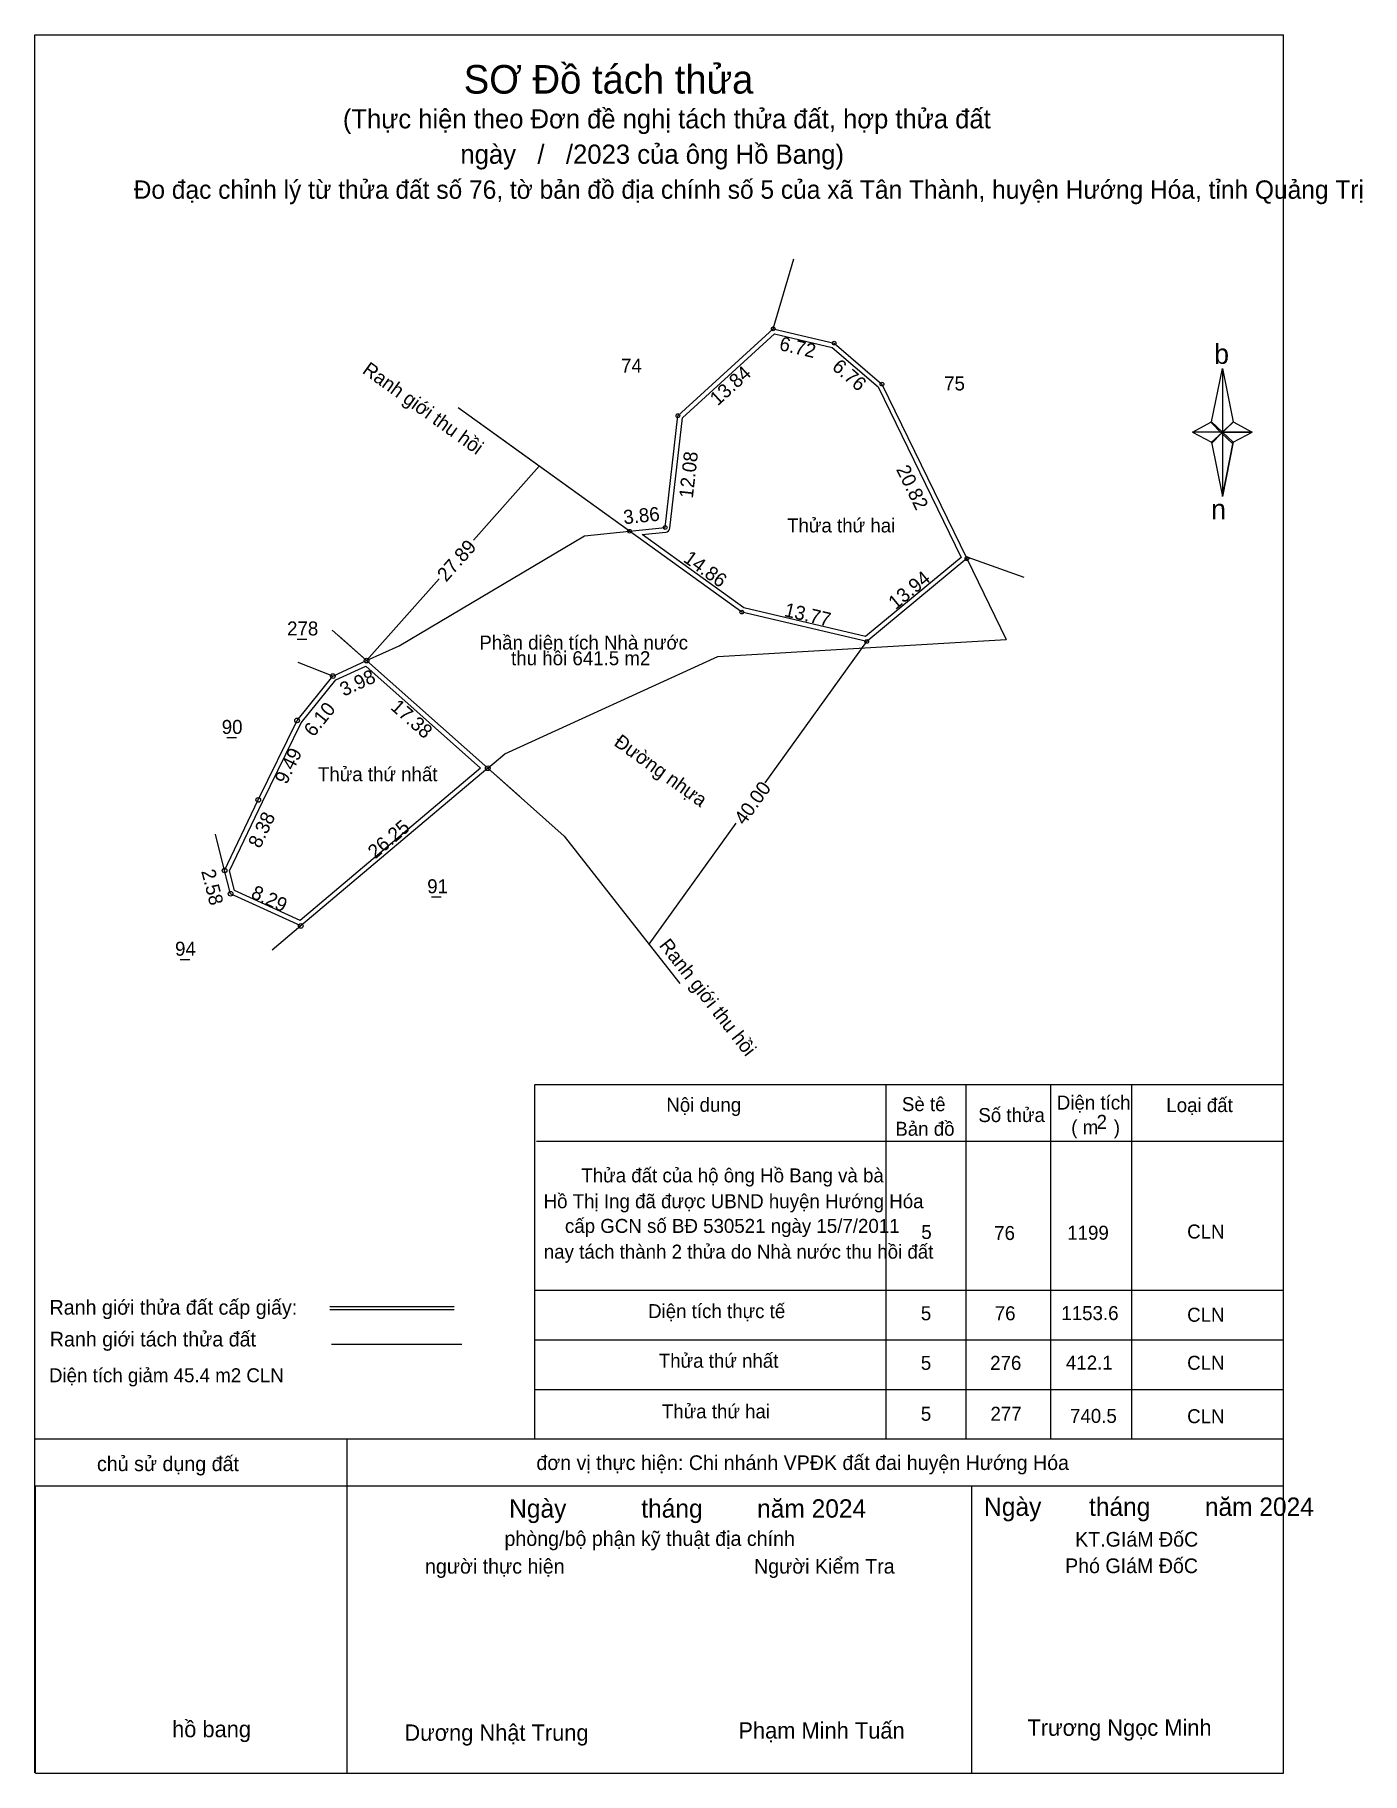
# Model space of a CAD drawing. Extents: x 538839 to 538982, y 1837217 to 1837403.
import ezdxf

# ---------------------------------------------------------------- set-up
doc = ezdxf.new("R2010")
doc.units = 0
for name, color, linetype in [('Level 1', 7, 'Continuous'), ('Level 10', 7, 'Continuous'), ('Level 11', 7, 'Continuous'), ('Level 13', 7, 'Continuous'), ('Level 17', 7, 'Continuous'), ('Level 18', 7, 'Continuous'), ('Level 23', 7, 'Continuous'), ('Level 27', 7, 'Continuous'), ('Level 29', 7, 'Continuous'), ('Level 36', 7, 'Continuous'), ('Level 49', 7, 'Continuous'), ('Level 5', 7, 'Continuous'), ('Level 50', 7, 'Continuous'), ('Level 6', 7, 'Continuous'), ('Level 63', 7, 'Continuous'), ('Level 9', 7, 'Continuous')]:
    doc.layers.add(name, color=color, linetype=linetype)

msp = doc.modelspace()

# ---------------------------------------------------------------- linework, layer by layer
at = {"layer": 'Level 1'}
for p, q in [((538839.27, 1837216.6), (538839.27, 1837403.02)), ((538839.27, 1837403.02), (538973.29, 1837403.02)), ((538973.29, 1837216.6), (538973.29, 1837403.02)), ((538965.56, 1837361.51), (538966.73, 1837367.21)), ((538966.73, 1837367.21), (538966.73, 1837360.4)), ((538966.73, 1837367.21), (538967.89, 1837361.51)), ((538963.53, 1837360.4), (538965.56, 1837361.51)), ((538965.56, 1837361.51), (538966.73, 1837360.4)), ((538966.64, 1837360.27), (538965.56, 1837361.38)), ((538967.8, 1837361.38), (538966.64, 1837360.27)), ((538966.64, 1837360.27), (538967.8, 1837361.38)), ((538967.89, 1837361.51), (538966.73, 1837360.4)), ((538966.73, 1837360.4), (538965.56, 1837359.31)), ((538966.64, 1837360.27), (538965.56, 1837359.18)), ((538965.56, 1837359.18), (538966.64, 1837360.27)), ((538965.56, 1837359.31), (538966.73, 1837353.48)), ((538967.8, 1837359.18), (538966.64, 1837360.27)), ((538966.73, 1837360.4), (538966.73, 1837353.48)), ((538966.73, 1837360.4), (538969.92, 1837360.4)), ((538966.73, 1837360.4), (538967.89, 1837359.31)), ((538967.89, 1837359.31), (538966.73, 1837353.48)), ((538967.89, 1837359.31), (538969.92, 1837360.4)), ((538973.29, 1837216.56), (538973.29, 1837305.33)), ((538892.89, 1837290.42), (538892.89, 1837252.37)), ((538892.99, 1837290.42), (538973.29, 1837290.42)), ((538930.64, 1837252.37), (538930.64, 1837290.42)), ((538939.21, 1837252.37), (538939.21, 1837290.42)), ((538948.29, 1837290.42), (538948.29, 1837252.37)), ((538956.99, 1837252.37), (538956.99, 1837290.42)), ((538973.29, 1837284.3), (538893.11, 1837284.3)), ((538973.29, 1837268.33), (538892.89, 1837268.33)), ((538973.29, 1837268.32), (538892.89, 1837268.32)), ((538973.29, 1837268.32), (538892.89, 1837268.32)), ((538973.29, 1837268.32), (538893, 1837268.32)), ((538973.29, 1837263.01), (538892.89, 1837263.01)), ((538973.29, 1837257.69), (538892.89, 1837257.69)), ((538872.78, 1837252.37), (538872.78, 1837216.56)), ((538973.29, 1837252.37), (538892.89, 1837252.37)), ((538973.29, 1837252.37), (538892.89, 1837252.37)), ((538973.29, 1837252.37), (538892.89, 1837252.37)), ((538973.29, 1837252.37), (538892.89, 1837252.37)), ((538973.29, 1837252.37), (538892.89, 1837252.37)), ((538973.29, 1837252.37), (538892.89, 1837252.37)), ((538973.29, 1837252.37), (538892.89, 1837252.37)), ((538839.33, 1837247.38), (538839.33, 1837216.56)), ((538839.33, 1837247.38), (538973.29, 1837247.38)), ((538939.78, 1837247.38), (538939.78, 1837216.56)), ((538839.34, 1837216.56), (538973.29, 1837216.56))]:
    msp.add_line(p, q, dxfattribs=at)
for points in [[(538965.56, 1837361.51), (538966.73, 1837367.21), (538966.73, 1837360.4)], [(538966.73, 1837360.4), (538967.89, 1837361.51), (538969.92, 1837360.4)], [(538963.53, 1837360.4), (538965.56, 1837359.31), (538966.73, 1837360.4)], [(538966.73, 1837360.4), (538966.73, 1837353.48), (538967.89, 1837359.31)]]:
    msp.add_lwpolyline(points, close=True, dxfattribs=at)
at = {"layer": 'Level 10'}
for p, q in [((538918.52, 1837371.48), (538920.73, 1837378.97)), ((538917.64, 1837322.78), (538928.55, 1837337.95)), ((538887.89, 1837324.35), (538874.88, 1837335.89)), ((538887.89, 1837324.35), (538874.88, 1837335.89)), ((538887.89, 1837324.35), (538896.09, 1837317.08)), ((538887.89, 1837324.35), (538896.09, 1837317.08)), ((538905.19, 1837305.48), (538914.54, 1837318.47)), ((538896.09, 1837317.08), (538902.86, 1837308.45)), ((538896.09, 1837317.08), (538902.86, 1837308.45)), ((538902.86, 1837308.45), (538908.49, 1837301.27)), ((538870.95, 1837266.6), (538884.29, 1837266.6)), ((538870.95, 1837266.28), (538884.29, 1837266.28))]:
    msp.add_line(p, q, dxfattribs=at)
for points in [[(538918.52, 1837371.48), (538925.06, 1837369.95), (538930.19, 1837365.55), (538939.3, 1837346.83), (538928.55, 1837337.95), (538915.15, 1837341.1), (538903.09, 1837349.77), (538906.93, 1837350.16), (538908.29, 1837362.16)], [(538859.65, 1837313.39), (538863.26, 1837320.95), (538867.43, 1837329.48), (538871.26, 1837334.23), (538874.88, 1837335.89), (538887.89, 1837324.35), (538867.82, 1837307.43), (538860.29, 1837310.89)], [(538887.12, 1837324.36), (538867.74, 1837308.02), (538860.71, 1837311.24), (538860.18, 1837313.34), (538863.71, 1837320.73), (538867.85, 1837329.21), (538871.58, 1837333.82), (538874.79, 1837335.3)]]:
    msp.add_lwpolyline(points, close=True, dxfattribs=at)
for points in [[(538907.43, 1837350.1), (538908.77, 1837361.92), (538918.66, 1837370.93), (538924.83, 1837369.49), (538929.79, 1837365.24)], [(538929.79, 1837365.24), (538938.68, 1837346.96), (538928.42, 1837338.49), (538915.36, 1837341.56), (538904.45, 1837349.41), (538906.98, 1837349.66)]]:
    msp.add_lwpolyline(points, dxfattribs=at)
msp.add_arc((538906.93, 1837350.16), 0.5, 275.7368, 353.5341, dxfattribs=at)
at = {"layer": 'Level 11'}
for centre, radius in [((538918.52, 1837371.48), 0.2), ((538918.52, 1837371.48), 0.2), ((538925.06, 1837369.95), 0.2), ((538930.19, 1837365.55), 0.2), ((538908.29, 1837362.16), 0.2), ((538903.09, 1837349.77), 0.2), ((538906.93, 1837350.16), 0.2), ((538939.3, 1837346.83), 0.2), ((538915.15, 1837341.1), 0.2), ((538928.55, 1837337.95), 0.2), ((538874.88, 1837335.89), 0.25), ((538871.26, 1837334.23), 0.25), ((538867.43, 1837329.48), 0.25), ((538887.89, 1837324.35), 0.25), ((538863.26, 1837320.95), 0.25), ((538859.65, 1837313.39), 0.25), ((538859.65, 1837313.39), 0.25), ((538860.29, 1837310.89), 0.25), ((538867.82, 1837307.43), 0.25)]:
    msp.add_circle(centre, radius, dxfattribs=at)
at = {"layer": 'Level 13'}
for p, q in [((538893.39, 1837356.75), (538886.35, 1837348.82)), ((538882.66, 1837344.66), (538874.88, 1837335.89))]:
    msp.add_line(p, q, dxfattribs=at)
at = {"layer": 'Level 23'}
for p, q in [((538903.09, 1837349.77), (538884.7, 1837363)), ((538915.15, 1837341.1), (538903.09, 1837349.77)), ((538939.3, 1837346.83), (538928.55, 1837337.95)), ((538939.45, 1837346.95), (538939.3, 1837346.83)), ((538945.44, 1837344.81), (538939.45, 1837346.95)), ((538928.55, 1837337.95), (538915.15, 1837341.1))]:
    msp.add_line(p, q, dxfattribs=at)
msp.add_lwpolyline([(538871.2, 1837339.15), (538874.88, 1837335.89), (538887.89, 1837324.35), (538891.29, 1837321.34)], dxfattribs=at)
at = {"layer": 'Level 27'}
for p, q in [((538903.09, 1837349.77), (538886.85, 1837361.45)), ((538874.88, 1837335.89), (538871.89, 1837338.54)), ((538871.26, 1837334.23), (538867.54, 1837335.69)), ((538887.89, 1837324.35), (538890.88, 1837321.7)), ((538859.65, 1837313.39), (538858.66, 1837317.27)), ((538867.82, 1837307.43), (538864.76, 1837304.85))]:
    msp.add_line(p, q, dxfattribs=at)
at = {"layer": 'Level 29'}
for p, q in [((538898.27, 1837349.29), (538903.09, 1837349.77)), ((538878.37, 1837337.48), (538898.27, 1837349.29)), ((538939.3, 1837346.83), (538943.52, 1837338.16)), ((538874.88, 1837335.89), (538878.37, 1837337.48)), ((538912.58, 1837336.32), (538943.52, 1837338.16)), ((538889.72, 1837325.9), (538912.58, 1837336.32)), ((538887.89, 1837324.35), (538889.72, 1837325.9))]:
    msp.add_line(p, q, dxfattribs=at)
at = {"layer": 'Level 50'}
msp.add_line((538885.11, 1837262.54), (538871.13, 1837262.53), dxfattribs=at)
at = {"layer": 'Level 63'}
msp.add_line((538973.29, 1837252.37), (538839.27, 1837252.37), dxfattribs=at)
at = {"layer": 'Level 9'}
for p, q in [((538867.44, 1837338.19), (538868.47, 1837338.19)), ((538859.89, 1837327.63), (538860.92, 1837327.63)), ((538881.85, 1837310.54), (538882.88, 1837310.54)), ((538854.88, 1837303.84), (538855.91, 1837303.84))]:
    msp.add_line(p, q, dxfattribs=at)

# ---------------------------------------------------------------- texts
at = {"layer": 'Level 1'}
for s, height, p in [('SƠ Đồ tách thửa', 3.0636, (538885.31, 1837396.71)), ('Đo đạc chỉnh lý từ thửa đất số 76, tờ bản đồ địa chính số 5 của xã Tân Thành, huyện Hướng Hóa, tỉnh Quảng Trị', 1.96734, (538849.89, 1837385.43)), ('b', 2.14, (538965.84, 1837367.72)), ('n', 2.14, (538965.51, 1837351.06)), ('Nội dung', 1.5, (538907.05, 1837287.5)), ('Sè tê', 1.5, (538932.33, 1837287.57)), ('Số thửa', 1.5, (538940.53, 1837286.4)), ('Diện tích', 1.5, (538948.95, 1837287.74)), ('Loại đất', 1.5, (538960.7, 1837287.47)), ('Bản đồ', 1.5, (538931.62, 1837284.93)), (' ( m   )', 1.5, (538949.94, 1837285.1)), ('2', 1.5, (538953.22, 1837285.67)), ('Diện tích thực tế', 1.5, (538905.09, 1837265.37)), ('1153.6', 1.5, (538949.44, 1837265.16)), ('Thửa thứ nhất', 1.5, (538906.24, 1837260.05)), ('412.1', 1.5, (538949.93, 1837259.85)), ('Thửa thứ hai ', 1.5, (538906.57, 1837254.62)), ('chủ sử dụng đất', 1.576, (538845.95, 1837248.96)), ('đơn vị thực hiện: Chi nhánh VPĐK đất đai huyện Hướng Hóa', 1.5732, (538893.11, 1837249.08)), ('Ngày           tháng        năm 2024', 1.9673, (538890.18, 1837243.97)), ('Ngày       tháng        năm 2024', 1.9673, (538941.15, 1837244.16)), ('phòng/bộ phận kỹ thuật địa chính', 1.576, (538889.68, 1837240.94)), ('KT.GIáM ĐốC', 1.5732, (538950.92, 1837240.86)), ('người thực hiện', 1.576, (538881.15, 1837237.97)), ('Người Kiểm Tra', 1.5765, (538916.46, 1837237.97)), ('Phó GIáM ĐốC', 1.5732, (538949.84, 1837238.02)), ('hồ bang', 1.752, (538854.01, 1837220.42)), ('Dương Nhật Trung', 1.751, (538878.94, 1837220.04)), ('Phạm Minh Tuấn', 1.7524, (538914.78, 1837220.27)), ('Trương Ngọc Minh', 1.751, (538945.8, 1837220.57))]:
    msp.add_text(s, height=height, dxfattribs=at).set_placement(p)
at = {"layer": 'Level 10'}
for s, height, p in [('74', 1.5, (538902.19, 1837366.78)), ('75', 1.5, (538936.86, 1837364.87)), ('Ranh giới thửa đất cấp giấy:', 1.576, (538840.86, 1837265.74)), ('Ranh giới tách thửa đất', 1.576, (538840.89, 1837262.33))]:
    msp.add_text(s, height=height, dxfattribs=at).set_placement(p)
for s, rotation, p in [('Đường nhựa', 324.2726, (538901.32, 1837326.88)), ('40.00', 54.2726, (538915.43, 1837318.16))]:
    msp.add_text(s, height=1.5, rotation=rotation, dxfattribs=at).set_placement(p)
at = {"layer": 'Level 13'}
for s, rotation, p in [('Ranh giới thu hồi', 324.2726, (538874.33, 1837366.81)), ('27.89', 48.4363, (538883.43, 1837344.26)), ('Ranh giới thu hồi', 308.1095, (538906.21, 1837305.33))]:
    msp.add_text(s, height=1.5, rotation=rotation, dxfattribs=at).set_placement(p)
for s, p in [('Thửa thứ hai', (538920.01, 1837349.64)), ('Phần diện tích Nhà nước ', (538886.98, 1837337.08)), ('thu hồi 641.5 m2', (538890.39, 1837335.4)), ('Thửa thứ nhất', (538869.66, 1837322.96)), ('Diện tích giảm 45.4 m2 CLN', (538840.8, 1837258.49))]:
    msp.add_text(s, height=1.5, dxfattribs=at).set_placement(p)
at = {"layer": 'Level 17'}
msp.add_text('740.5', height=1.5, dxfattribs=at).set_placement((538950.37, 1837254.13))
at = {"layer": 'Level 18'}
msp.add_text('1199', height=1.5, dxfattribs=at).set_placement((538950.07, 1837273.78))
at = {"layer": 'Level 27'}
for s, p in [('76', (538942.29, 1837265.14)), ('276', (538941.8, 1837259.82)), ('277', (538941.83, 1837254.36))]:
    msp.add_text(s, height=1.5, dxfattribs=at).set_placement(p)
at = {"layer": 'Level 36'}
for s, height, p in [('(Thực hiện theo Đơn đề nghị tách thửa đất, hợp thửa đất ', 2.052, (538872.34, 1837392.98)), ('ngày   /   /2023 của ông Hồ Bang)', 2.0586, (538884.95, 1837389.18)), ('278', 1.5, (538866.35, 1837338.59)), ('90', 1.5, (538859.34, 1837328.03)), ('91', 1.5, (538881.39, 1837310.94)), ('94', 1.5, (538854.33, 1837304.24))]:
    msp.add_text(s, height=height, dxfattribs=at).set_placement(p)
at = {"layer": 'Level 49'}
for s, rotation, p in [('6.72', 346.8327, (538919.08, 1837369.22)), ('6.76', 319.3803, (538924.73, 1837367.23)), ('13.84', 42.335, (538912.56, 1837363.15)), ('12.08', 83.5341, (538909.89, 1837353.25)), ('20.82', 295.951, (538931.68, 1837356.42)), ('3.86', 5.7368, (538902.51, 1837350.52)), ('14.86', 324.2726, (538908.77, 1837346.58)), ('13.94', 39.5461, (538931.65, 1837341.29)), ('13.77', 346.7714, (538919.61, 1837340.67)), ('3.98', 24.5653, (538872.44, 1837332.02)), ('6.10', 51.1394, (538869.19, 1837327.62)), ('17.38', 318.4363, (538877.36, 1837330.76)), ('9.49', 63.9396, (538866.29, 1837322.53)), ('8.38', 64.4465, (538863.45, 1837315.67)), ('26.25', 40.1358, (538875.81, 1837314.56)), ('2.58', 284.3328, (538857.13, 1837313.31)), ('8.29', 335.3389, (538862.37, 1837310.5))]:
    msp.add_text(s, height=1.5, rotation=rotation, dxfattribs=at).set_placement(p)
at = {"layer": 'Level 5'}
for p in [(538934.36, 1837265.14), (538934.36, 1837259.82), (538934.36, 1837254.36)]:
    msp.add_text('5', height=1.5, dxfattribs=at).set_placement(p)
at = {"layer": 'Level 6'}
for s, p in [('Thửa đất của hộ ông Hồ Bang và bà', (538897.93, 1837279.93)), ('Hồ Thị Ing đã được UBND huyện Hướng Hóa', (538893.88, 1837277.16)), ('cấp GCN số BĐ 530521 ngày 15/7/2011', (538896.17, 1837274.51)), ('5', (538934.41, 1837273.86)), ('76', (538942.23, 1837273.75)), ('CLN', (538962.94, 1837273.91)), ('nay tách thành 2 thửa do Nhà nước thu hồi đất', (538893.9, 1837271.75)), ('CLN', (538962.94, 1837264.98)), ('CLN', (538962.94, 1837259.83)), ('CLN', (538962.94, 1837254.1))]:
    msp.add_text(s, height=1.5, dxfattribs=at).set_placement(p)

doc.saveas('drawing.dxf')
